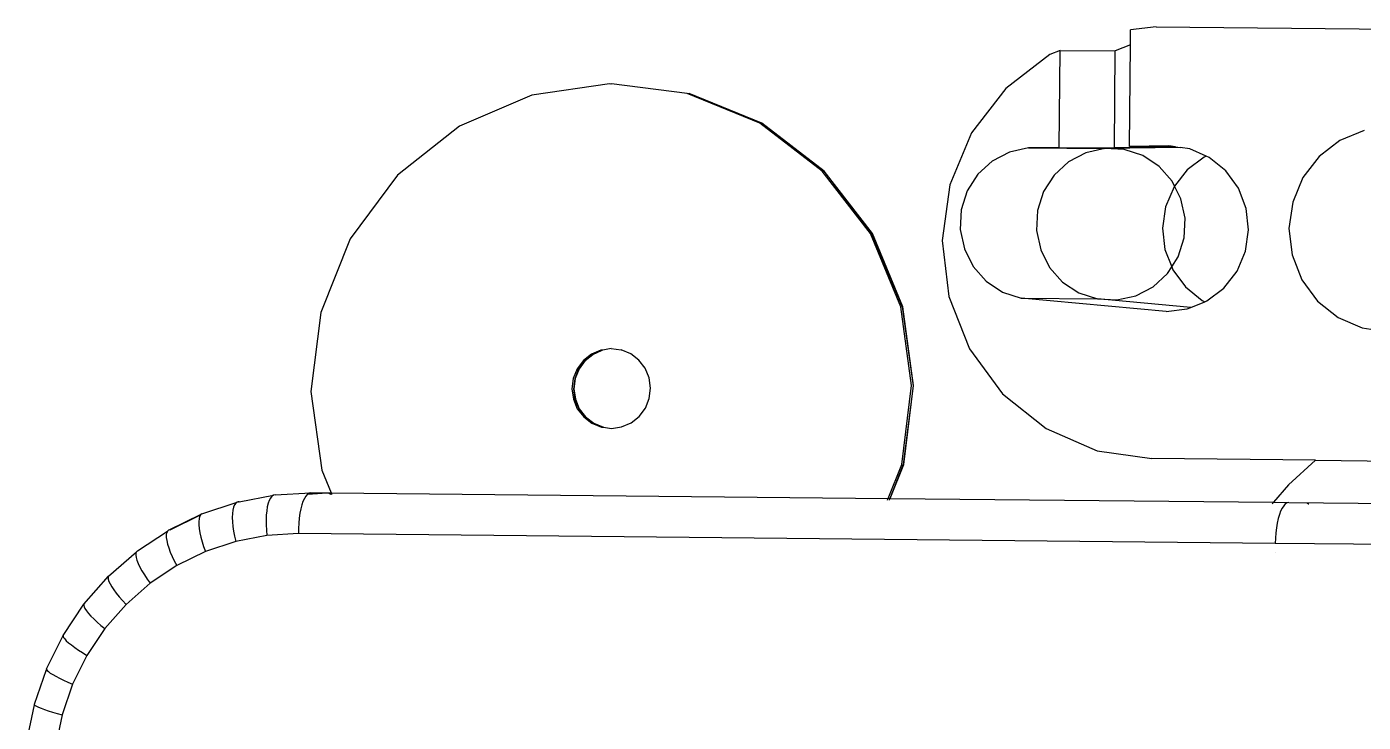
# Model space of a CAD drawing. Extents: x 3485972 to 3601240, y -673889 to -591207.
# Drawn here: x 3499665.2 to 3499858.8, y -607654.3 to -607553.5 of the extents above; entities that cross this region are included whole.
import ezdxf

# ---------------------------------------------------------------- set-up
doc = ezdxf.new("R2010")
doc.units = 0
doc.header["$LTSCALE"] = 6
doc.header["$MEASUREMENT"] = 0
doc.layers.add('medical equipment', color=4, linetype='CONTINUOUS')

msp = doc.modelspace()

# ---------------------------------------------------------------- linework, layer by layer
at = {"layer": 'medical equipment'}
for p, q in [((3499825.13, -607556.09), (3499825.15, -607553.94)), ((3499828.84, -607553.48), (3499825.15, -607553.94)), ((3499828.84, -607553.48), (3499867.96, -607553.87)), ((3499814.93, -607556.91), (3499813.45, -607557.52)), ((3499814.79, -607570.97), (3499814.93, -607556.91)), ((3499814.93, -607556.91), (3499822.93, -607556.99)), ((3499825.13, -607556.09), (3499822.93, -607556.99)), ((3499824.98, -607570.83), (3499825.13, -607556.09)), ((3499813.45, -607557.52), (3499807.05, -607562.43)), ((3499822.79, -607571.05), (3499822.93, -607556.99)), ((3499749.65, -607561.78), (3499738.4, -607563.4)), ((3499749.86, -607561.81), (3499749.65, -607561.78)), ((3499749.94, -607561.78), (3499749.86, -607561.81)), ((3499760.91, -607563.17), (3499749.94, -607561.78)), ((3499807.05, -607562.43), (3499802.1, -607568.86)), ((3499738.4, -607563.4), (3499727.93, -607567.91)), ((3499771.43, -607567.48), (3499760.91, -607563.17)), ((3499761.12, -607563.2), (3499760.91, -607563.17)), ((3499761.2, -607563.17), (3499761.12, -607563.2)), ((3499761.12, -607563.2), (3499771.64, -607567.5)), ((3499771.72, -607567.47), (3499761.2, -607563.17)), ((3499727.93, -607567.91), (3499718.97, -607575.02)), ((3499780.48, -607574.4), (3499771.43, -607567.48)), ((3499771.64, -607567.5), (3499780.69, -607574.43)), ((3499780.77, -607574.4), (3499771.72, -607567.47)), ((3499858.99, -607568.54), (3499855.47, -607569.98)), ((3499802.1, -607568.86), (3499798.96, -607576.38)), ((3499855.47, -607569.98), (3499852.44, -607572.3)), ((3499807.6, -607571.64), (3499805.1, -607572.95)), ((3499810.36, -607571.04), (3499807.6, -607571.64)), ((3499814.79, -607570.97), (3499810.36, -607571.04)), ((3499810.36, -607571.04), (3499821.42, -607571.15)), ((3499814.79, -607570.97), (3499822.79, -607571.05)), ((3499818.67, -607571.75), (3499816.16, -607573.06)), ((3499821.42, -607571.15), (3499818.67, -607571.75)), ((3499832.3, -607570.99), (3499821.42, -607571.15)), ((3499824.23, -607571.29), (3499821.42, -607571.15)), ((3499831.65, -607570.89), (3499822.79, -607571.05)), ((3499826.91, -607572.17), (3499824.23, -607571.29)), ((3499830.66, -607570.74), (3499824.98, -607570.83)), ((3499824.98, -607570.83), (3499831.65, -607570.89)), ((3499829.27, -607573.73), (3499826.91, -607572.17)), ((3499831.65, -607570.89), (3499830.66, -607570.74)), ((3499831.65, -607570.89), (3499832.3, -607570.99)), ((3499833.7, -607571.2), (3499832.3, -607570.99)), ((3499835.81, -607572.37), (3499833.34, -607574.24)), ((3499836.1, -607572.26), (3499833.7, -607571.2)), ((3499836.1, -607572.26), (3499835.81, -607572.37)), ((3499836.52, -607572.44), (3499836.1, -607572.26)), ((3499852.44, -607572.3), (3499850.1, -607575.35)), ((3499805.1, -607572.95), (3499803.01, -607574.87)), ((3499816.16, -607573.06), (3499814.07, -607574.98)), ((3499831.16, -607575.86), (3499829.27, -607573.73)), ((3499833.34, -607574.24), (3499831.52, -607576.59)), ((3499838.92, -607574.39), (3499836.52, -607572.44)), ((3499718.97, -607575.02), (3499712.11, -607584.23)), ((3499787.45, -607583.47), (3499780.48, -607574.4)), ((3499780.69, -607574.43), (3499787.66, -607583.5)), ((3499787.74, -607583.47), (3499780.77, -607574.4)), ((3499803.01, -607574.87), (3499801.48, -607577.28)), ((3499814.07, -607574.98), (3499812.54, -607577.39)), ((3499831.52, -607576.59), (3499831.16, -607575.86)), ((3499840.76, -607576.9), (3499838.92, -607574.39)), ((3499850.1, -607575.35), (3499848.62, -607578.91)), ((3499798.96, -607576.38), (3499797.83, -607584.48)), ((3499801.48, -607577.28), (3499800.61, -607580.02)), ((3499812.54, -607577.39), (3499811.67, -607580.13)), ((3499831.44, -607576.7), (3499830.22, -607579.58)), ((3499831.52, -607576.59), (3499831.44, -607576.7)), ((3499832.44, -607578.42), (3499831.52, -607576.59)), ((3499841.89, -607579.81), (3499840.76, -607576.9)), ((3499800.61, -607580.02), (3499800.47, -607582.88)), ((3499811.67, -607580.13), (3499811.53, -607583)), ((3499830.22, -607579.58), (3499829.77, -607582.68)), ((3499833.03, -607581.23), (3499832.44, -607578.42)), ((3499842.24, -607582.92), (3499841.89, -607579.81)), ((3499848.62, -607578.91), (3499848.08, -607582.73)), ((3499832.89, -607584.1), (3499833.03, -607581.23)), ((3499791.86, -607594.08), (3499787.45, -607583.47)), ((3499787.66, -607583.5), (3499792.07, -607594.1)), ((3499792.15, -607594.08), (3499787.74, -607583.47)), ((3499800.47, -607582.88), (3499801.06, -607585.69)), ((3499811.53, -607583), (3499812.12, -607585.8)), ((3499829.77, -607582.68), (3499830.12, -607585.79)), ((3499841.8, -607586.02), (3499842.24, -607582.92)), ((3499848.08, -607582.73), (3499848.54, -607586.57)), ((3499712.11, -607584.23), (3499707.83, -607594.92)), ((3499797.83, -607584.48), (3499798.8, -607592.59)), ((3499801.06, -607585.69), (3499802.34, -607588.25)), ((3499812.12, -607585.8), (3499813.4, -607588.36)), ((3499830.12, -607585.79), (3499831.1, -607588.29)), ((3499832.02, -607586.83), (3499832.89, -607584.1)), ((3499831.1, -607588.29), (3499832.02, -607586.83)), ((3499840.58, -607588.9), (3499841.8, -607586.02)), ((3499848.54, -607586.57), (3499849.95, -607590.16)), ((3499802.34, -607588.25), (3499804.22, -607590.38)), ((3499813.4, -607588.36), (3499815.29, -607590.49)), ((3499828.4, -607591.17), (3499830.49, -607589.24)), ((3499830.49, -607589.24), (3499831.1, -607588.29)), ((3499831.1, -607588.29), (3499831.26, -607588.7)), ((3499831.26, -607588.7), (3499833.09, -607591.21)), ((3499838.67, -607591.36), (3499840.58, -607588.9)), ((3499804.22, -607590.38), (3499806.59, -607591.94)), ((3499815.29, -607590.49), (3499817.65, -607592.05)), ((3499825.9, -607592.48), (3499828.4, -607591.17)), ((3499833.09, -607591.21), (3499835.5, -607593.16)), ((3499836.2, -607593.23), (3499838.67, -607591.36)), ((3499849.95, -607590.16), (3499852.23, -607593.25)), ((3499798.8, -607592.59), (3499801.79, -607600.17)), ((3499806.59, -607591.94), (3499809.27, -607592.82)), ((3499809.27, -607592.82), (3499820.33, -607592.93)), ((3499830.29, -607594.74), (3499809.27, -607592.82)), ((3499817.65, -607592.05), (3499820.33, -607592.93)), ((3499833.87, -607594.17), (3499820.33, -607592.93)), ((3499820.33, -607592.93), (3499823.14, -607593.08)), ((3499823.14, -607593.08), (3499825.9, -607592.48)), ((3499833.87, -607594.17), (3499835.92, -607593.34)), ((3499835.5, -607593.16), (3499835.92, -607593.34)), ((3499835.92, -607593.34), (3499836.2, -607593.23)), ((3499852.23, -607593.25), (3499855.22, -607595.63)), ((3499707.83, -607594.92), (3499706.42, -607606.37)), ((3499793.41, -607605.49), (3499791.86, -607594.08)), ((3499792.07, -607594.1), (3499793.63, -607605.52)), ((3499793.7, -607605.49), (3499792.15, -607594.08)), ((3499830.29, -607594.74), (3499833.35, -607594.38)), ((3499833.35, -607594.38), (3499833.87, -607594.17)), ((3499855.22, -607595.63), (3499858.7, -607597.15)), ((3499858.7, -607597.15), (3499862.46, -607597.69)), ((3499747.04, -607600.95), (3499745.87, -607601.88)), ((3499746.15, -607601.88), (3499747.25, -607600.98)), ((3499748.41, -607600.36), (3499747.04, -607600.95)), ((3499747.25, -607600.98), (3499748.62, -607600.39)), ((3499748.62, -607600.39), (3499748.41, -607600.36)), ((3499748.7, -607600.36), (3499748.62, -607600.39)), ((3499749.88, -607600.15), (3499748.7, -607600.36)), ((3499749.88, -607600.15), (3499751.36, -607600.33)), ((3499752.73, -607600.9), (3499751.36, -607600.33)), ((3499753.92, -607601.8), (3499752.73, -607600.9)), ((3499801.79, -607600.17), (3499806.6, -607606.7)), ((3499744.97, -607603.09), (3499744.41, -607604.49)), ((3499745.18, -607603.11), (3499744.62, -607604.51)), ((3499745.26, -607603.09), (3499744.7, -607604.48)), ((3499745.87, -607601.88), (3499744.97, -607603.09)), ((3499746.08, -607601.91), (3499745.18, -607603.11)), ((3499746.15, -607601.88), (3499745.26, -607603.09)), ((3499746.08, -607601.91), (3499746.15, -607601.88)), ((3499754.83, -607602.99), (3499753.92, -607601.8)), ((3499755.41, -607604.38), (3499754.83, -607602.99)), ((3499744.41, -607604.49), (3499744.22, -607605.99)), ((3499744.62, -607604.51), (3499744.43, -607606.01)), ((3499744.7, -607604.48), (3499744.51, -607605.98)), ((3499755.61, -607605.87), (3499755.41, -607604.38)), ((3499706.42, -607606.37), (3499707.97, -607617.78)), ((3499744.22, -607605.99), (3499744.43, -607607.48)), ((3499744.43, -607606.01), (3499744.64, -607607.5)), ((3499744.51, -607605.98), (3499744.72, -607607.48)), ((3499755.42, -607607.37), (3499755.61, -607605.87)), ((3499792, -607616.93), (3499793.41, -607605.49)), ((3499793.63, -607605.52), (3499792.21, -607616.96)), ((3499792.29, -607616.93), (3499793.7, -607605.49)), ((3499806.6, -607606.7), (3499812.91, -607611.74)), ((3499744.43, -607607.48), (3499745, -607608.87)), ((3499744.64, -607607.5), (3499745.21, -607608.89)), ((3499744.72, -607607.48), (3499745.29, -607608.86)), ((3499745, -607608.87), (3499745.92, -607610.05)), ((3499745.21, -607608.89), (3499746.13, -607610.08)), ((3499745.29, -607608.86), (3499746.2, -607610.05)), ((3499753.97, -607609.97), (3499754.86, -607608.77)), ((3499754.86, -607608.77), (3499755.42, -607607.37)), ((3499745.92, -607610.05), (3499747.1, -607610.96)), ((3499746.13, -607610.08), (3499747.31, -607610.99)), ((3499746.2, -607610.05), (3499747.39, -607610.96)), ((3499747.1, -607610.96), (3499748.48, -607611.52)), ((3499747.31, -607610.99), (3499748.69, -607611.55)), ((3499747.39, -607610.96), (3499748.77, -607611.52)), ((3499751.42, -607611.49), (3499752.79, -607610.9)), ((3499752.79, -607610.9), (3499753.97, -607609.97)), ((3499748.48, -607611.52), (3499748.69, -607611.55)), ((3499748.69, -607611.55), (3499748.77, -607611.52)), ((3499748.77, -607611.52), (3499749.95, -607611.71)), ((3499749.95, -607611.71), (3499751.42, -607611.49)), ((3499812.91, -607611.74), (3499820.28, -607614.94)), ((3499820.28, -607614.94), (3499828.22, -607616.09)), ((3499790.03, -607621.86), (3499792, -607616.93)), ((3499790.32, -607621.87), (3499792.29, -607616.93)), ((3499851.95, -607616.33), (3499828.22, -607616.09)), ((3499851.95, -607616.33), (3499848, -607619.87)), ((3499851.95, -607616.33), (3499863.74, -607616.45)), ((3499707.97, -607617.78), (3499709.34, -607621.06)), ((3499792.21, -607616.96), (3499790.25, -607621.87)), ((3499848, -607619.87), (3499845.86, -607622.42)), ((3499690.62, -607624.11), (3499695.71, -607622.4)), ((3499695.51, -607622.55), (3499695.33, -607622.8)), ((3499695.71, -607622.4), (3499695.51, -607622.55)), ((3499695.85, -607622.37), (3499695.71, -607622.4)), ((3499695.85, -607622.37), (3499695.94, -607622.34)), ((3499696.01, -607622.34), (3499695.94, -607622.34)), ((3499696.01, -607622.34), (3499700.98, -607621.39)), ((3499700.22, -607622.57), (3499700.09, -607623.08)), ((3499700.37, -607622.14), (3499700.22, -607622.57)), ((3499700.55, -607621.8), (3499700.37, -607622.14)), ((3499700.75, -607621.54), (3499700.55, -607621.8)), ((3499700.98, -607621.39), (3499700.75, -607621.54)), ((3499701.22, -607621.33), (3499700.98, -607621.39)), ((3499701.22, -607621.33), (3499706.39, -607621.03)), ((3499705.26, -607622.29), (3499705.09, -607622.8)), ((3499705.46, -607621.85), (3499705.26, -607622.29)), ((3499705.68, -607621.51), (3499705.46, -607621.85)), ((3499705.9, -607621.25), (3499705.68, -607621.51)), ((3499705.94, -607621.23), (3499705.9, -607621.25)), ((3499706.14, -607621.09), (3499705.94, -607621.23)), ((3499705.94, -607621.23), (3499708.04, -607621.11)), ((3499706.39, -607621.03), (3499706.14, -607621.09)), ((3499706.39, -607621.03), (3499709.34, -607621.06)), ((3499709.05, -607621.14), (3499708.97, -607621.12)), ((3499709.28, -607621.29), (3499709.05, -607621.14)), ((3499709.34, -607621.06), (3499790.03, -607621.86)), ((3499709.36, -607621.13), (3499709.43, -607621.29)), ((3499789.94, -607622.09), (3499790, -607621.93)), ((3499790.03, -607621.86), (3499790.25, -607621.87)), ((3499790.22, -607621.93), (3499790.16, -607622.09)), ((3499790.23, -607622.09), (3499790.29, -607621.93)), ((3499790.25, -607621.87), (3499790.32, -607621.87)), ((3499790.32, -607621.87), (3499845.86, -607622.42)), ((3499845.8, -607622.48), (3499845.67, -607622.64)), ((3499845.86, -607622.42), (3499848.05, -607622.44)), ((3499847.55, -607622.66), (3499847.32, -607622.92)), ((3499847.8, -607622.5), (3499847.55, -607622.66)), ((3499848.05, -607622.44), (3499847.8, -607622.5)), ((3499848.05, -607622.44), (3499863.68, -607622.6)), ((3499850.93, -607622.69), (3499850.71, -607622.53)), ((3499850.97, -607622.69), (3499850.93, -607622.69)), ((3499685.78, -607626.48), (3499690.62, -607624.11)), ((3499686, -607626.43), (3499690.43, -607624.26)), ((3499690.29, -607624.49), (3499690.2, -607624.81)), ((3499690.43, -607624.26), (3499690.29, -607624.49)), ((3499690.62, -607624.11), (3499690.43, -607624.26)), ((3499695.04, -607624.05), (3499695.02, -607624.62)), ((3499695.02, -607624.62), (3499695.04, -607625.24)), ((3499695.1, -607623.56), (3499695.04, -607624.05)), ((3499695.2, -607623.14), (3499695.1, -607623.56)), ((3499695.33, -607622.8), (3499695.2, -607623.14)), ((3499699.94, -607624.3), (3499699.91, -607624.98)), ((3499700, -607623.66), (3499699.94, -607624.3)), ((3499700.09, -607623.08), (3499700, -607623.66)), ((3499704.82, -607624.02), (3499704.72, -607624.71)), ((3499704.94, -607623.38), (3499704.82, -607624.02)), ((3499705.09, -607622.8), (3499704.94, -607623.38)), ((3499846.69, -607624.21), (3499846.52, -607624.79)), ((3499846.88, -607623.7), (3499846.69, -607624.21)), ((3499847.09, -607623.26), (3499846.88, -607623.7)), ((3499847.32, -607622.92), (3499847.09, -607623.26)), ((3499681.29, -607629.47), (3499685.62, -607626.62)), ((3499685.62, -607626.62), (3499685.51, -607626.84)), ((3499685.78, -607626.48), (3499685.62, -607626.62)), ((3499686, -607626.43), (3499685.78, -607626.48)), ((3499690.2, -607624.81), (3499690.15, -607625.21)), ((3499690.15, -607625.21), (3499690.15, -607625.69)), ((3499690.15, -607625.69), (3499690.2, -607626.23)), ((3499690.2, -607626.23), (3499690.3, -607626.83)), ((3499695.04, -607625.24), (3499695.1, -607625.91)), ((3499695.1, -607625.91), (3499695.2, -607626.62)), ((3499695.2, -607626.62), (3499695.33, -607627.35)), ((3499699.91, -607624.98), (3499699.92, -607625.71)), ((3499699.92, -607625.71), (3499699.96, -607626.46)), ((3499699.96, -607626.46), (3499700.03, -607627.23)), ((3499704.66, -607625.44), (3499704.63, -607626.2)), ((3499704.63, -607626.2), (3499704.63, -607626.97)), ((3499704.72, -607624.71), (3499704.66, -607625.44)), ((3499846.26, -607626.13), (3499846.18, -607626.86)), ((3499846.38, -607625.43), (3499846.26, -607626.13)), ((3499846.52, -607624.79), (3499846.38, -607625.43)), ((3499685.51, -607626.84), (3499685.45, -607627.14)), ((3499685.45, -607627.14), (3499685.46, -607627.52)), ((3499685.46, -607627.52), (3499685.52, -607627.96)), ((3499685.52, -607627.96), (3499685.64, -607628.47)), ((3499685.64, -607628.47), (3499685.81, -607629.03)), ((3499690.3, -607626.83), (3499690.45, -607627.47)), ((3499690.45, -607627.47), (3499690.64, -607628.15)), ((3499690.64, -607628.15), (3499690.86, -607628.85)), ((3499695.51, -607628.1), (3499691.13, -607629.56)), ((3499695.33, -607627.35), (3499695.51, -607628.1)), ((3499700.03, -607627.23), (3499695.51, -607628.1)), ((3499704.63, -607626.97), (3499700.03, -607627.23)), ((3499846.1, -607628.38), (3499704.63, -607626.97)), ((3499846.12, -607627.61), (3499846.1, -607628.38)), ((3499987.56, -607629.8), (3499846.1, -607628.38)), ((3499846.18, -607626.86), (3499846.12, -607627.61)), ((3499677.09, -607633.15), (3499681.15, -607629.6)), ((3499681.06, -607629.8), (3499681.05, -607630.08)), ((3499681.05, -607630.08), (3499681.1, -607630.42)), ((3499681.15, -607629.6), (3499681.06, -607629.8)), ((3499681.1, -607630.42), (3499681.21, -607630.83)), ((3499681.29, -607629.47), (3499681.15, -607629.6)), ((3499685.81, -607629.03), (3499686.03, -607629.63)), ((3499686.03, -607629.63), (3499686.31, -607630.27)), ((3499686.31, -607630.27), (3499686.62, -607630.93)), ((3499691.13, -607629.56), (3499686.98, -607631.6)), ((3499690.86, -607628.85), (3499691.13, -607629.56)), ((3499846.16, -607629.74), (3499846.2, -607629.74)), ((3499681.21, -607630.83), (3499681.39, -607631.3)), ((3499681.39, -607631.3), (3499681.64, -607631.81)), ((3499681.64, -607631.81), (3499681.94, -607632.37)), ((3499681.94, -607632.37), (3499682.29, -607632.95)), ((3499686.98, -607631.6), (3499683.12, -607634.17)), ((3499686.62, -607630.93), (3499686.98, -607631.6)), ((3499673.53, -607637.21), (3499677.09, -607633.15)), ((3499677.09, -607633.15), (3499677.04, -607633.33)), ((3499677.04, -607633.33), (3499677.05, -607633.58)), ((3499677.05, -607633.58), (3499677.15, -607633.89)), ((3499677.15, -607633.89), (3499677.31, -607634.25)), ((3499677.31, -607634.25), (3499677.55, -607634.67)), ((3499683.12, -607634.17), (3499679.63, -607637.23)), ((3499682.29, -607632.95), (3499682.69, -607633.55)), ((3499682.69, -607633.55), (3499683.12, -607634.17)), ((3499677.55, -607634.67), (3499677.86, -607635.13)), ((3499677.86, -607635.13), (3499678.22, -607635.62)), ((3499678.22, -607635.62), (3499678.65, -607636.14)), ((3499678.65, -607636.14), (3499679.12, -607636.68)), ((3499670.52, -607641.71), (3499673.53, -607637.21)), ((3499673.53, -607637.21), (3499673.5, -607637.37)), ((3499673.5, -607637.37), (3499673.54, -607637.58)), ((3499673.54, -607637.58), (3499673.67, -607637.84)), ((3499673.67, -607637.84), (3499673.88, -607638.16)), ((3499673.88, -607638.16), (3499674.17, -607638.52)), ((3499679.63, -607637.23), (3499676.56, -607640.73)), ((3499679.12, -607636.68), (3499679.63, -607637.23)), ((3499674.17, -607638.52), (3499674.53, -607638.91)), ((3499674.53, -607638.91), (3499674.96, -607639.34)), ((3499674.96, -607639.34), (3499675.44, -607639.79)), ((3499675.44, -607639.79), (3499675.98, -607640.26)), ((3499668.11, -607646.57), (3499670.52, -607641.71)), ((3499670.52, -607641.71), (3499670.5, -607641.84)), ((3499670.5, -607641.84), (3499670.57, -607642.01)), ((3499670.57, -607642.01), (3499670.74, -607642.23)), ((3499676.56, -607640.73), (3499673.96, -607644.61)), ((3499675.98, -607640.26), (3499676.56, -607640.73)), ((3499670.74, -607642.23), (3499670.98, -607642.49)), ((3499670.98, -607642.49), (3499671.31, -607642.79)), ((3499671.31, -607642.79), (3499671.72, -607643.11)), ((3499671.72, -607643.11), (3499672.2, -607643.46)), ((3499672.2, -607643.46), (3499672.74, -607643.84)), ((3499672.74, -607643.84), (3499673.33, -607644.22)), ((3499673.96, -607644.61), (3499671.88, -607648.8)), ((3499673.33, -607644.22), (3499673.96, -607644.61)), ((3499666.38, -607651.69), (3499668.1, -607646.67)), ((3499668.11, -607646.57), (3499668.1, -607646.67)), ((3499668.1, -607646.67), (3499668.2, -607646.8)), ((3499668.2, -607646.8), (3499668.38, -607646.97)), ((3499668.38, -607646.97), (3499668.66, -607647.17)), ((3499668.66, -607647.17), (3499669.03, -607647.4)), ((3499669.03, -607647.4), (3499669.47, -607647.65)), ((3499669.47, -607647.65), (3499669.99, -607647.92)), ((3499669.99, -607647.92), (3499670.57, -607648.21)), ((3499671.88, -607648.8), (3499670.36, -607653.24)), ((3499670.57, -607648.21), (3499671.2, -607648.5)), ((3499671.2, -607648.5), (3499671.88, -607648.8)), ((3499665.24, -607657.04), (3499666.35, -607651.78)), ((3499666.38, -607651.69), (3499666.34, -607651.71)), ((3499666.34, -607651.71), (3499666.35, -607651.78)), ((3499666.35, -607651.78), (3499666.46, -607651.87)), ((3499666.46, -607651.87), (3499666.66, -607651.98)), ((3499666.66, -607651.98), (3499666.96, -607652.12)), ((3499666.96, -607652.12), (3499667.35, -607652.27)), ((3499667.35, -607652.27), (3499667.82, -607652.45)), ((3499667.82, -607652.45), (3499668.37, -607652.63)), ((3499668.37, -607652.63), (3499668.98, -607652.83)), ((3499668.98, -607652.83), (3499669.65, -607653.03)), ((3499670.36, -607653.24), (3499669.41, -607657.83)), ((3499669.65, -607653.03), (3499670.36, -607653.24))]:
    msp.add_line(p, q, dxfattribs=at)

doc.saveas('drawing.dxf')
